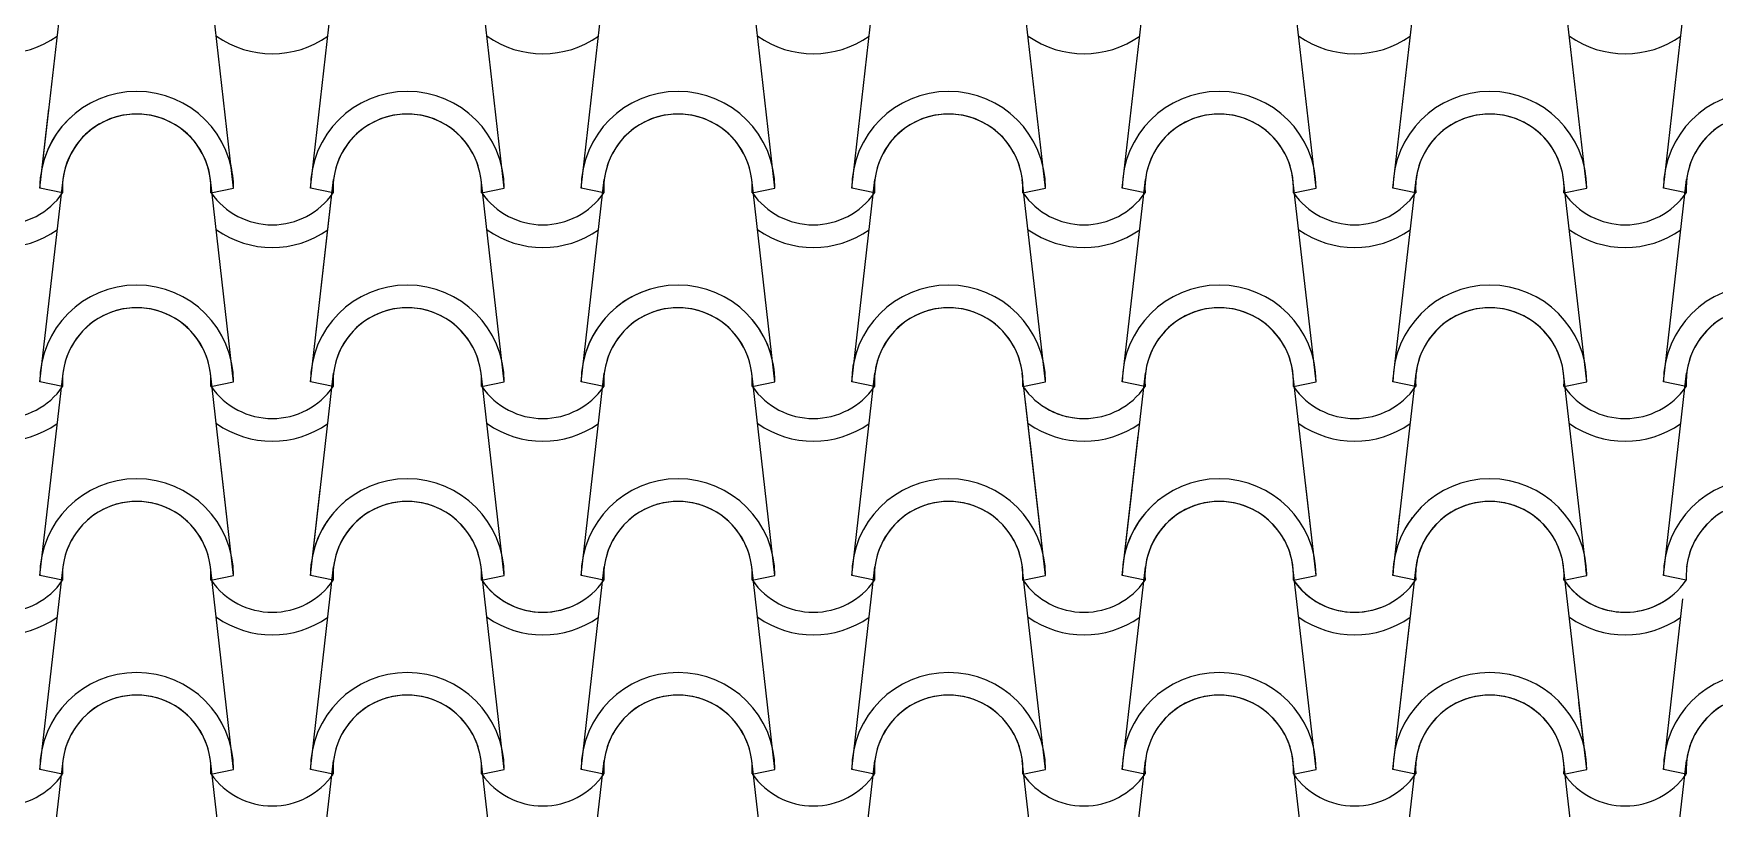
# Model space of a CAD drawing. Header units: millimetres. Extents: x -255 to 41745, y 236 to 29936.
# Drawn here: x 32038 to 33122, y 25880 to 26380 of the extents above; entities that cross this region are included whole.
import ezdxf

# ---------------------------------------------------------------- set-up
doc = ezdxf.new("R2010")
doc.units = ezdxf.units.MM
doc.layers.add('1', color=1, linetype='Continuous')

msp = doc.modelspace()

# ---------------------------------------------------------------- linework, layer by layer
at = {"layer": '1'}
for p, q in [((32041.9, 26280.6), (32056.9, 26411.3)), ((32166.9, 26280.6), (32152, 26411.3)), ((32216.4, 26280.6), (32231.4, 26411.3)), ((32341.4, 26280.6), (32326.5, 26411.3)), ((32391, 26280.6), (32405.9, 26411.3)), ((32516, 26280.6), (32501, 26411.3)), ((32565.5, 26280.6), (32580.4, 26411.3)), ((32690.5, 26280.6), (32675.5, 26411.3)), ((32740, 26280.6), (32754.9, 26411.3)), ((32865, 26280.6), (32850, 26411.3)), ((32914.5, 26280.6), (32929.4, 26411.3)), ((33039.5, 26280.6), (33024.5, 26411.3)), ((33089, 26280.6), (33103.9, 26411.3)), ((32041.9, 26280.6), (32047.8, 26331.8)), ((32166.9, 26280.6), (32165.1, 26296.6)), ((32041.9, 26155.6), (32056.9, 26286.3)), ((32041.9, 26155.6), (32056.9, 26286.3)), ((32166.9, 26155.6), (32152, 26286.3)), ((32166.9, 26155.6), (32152, 26286.3)), ((32216.4, 26155.6), (32231.4, 26286.3)), ((32341.4, 26155.6), (32326.5, 26286.3)), ((32391, 26155.6), (32405.9, 26286.3)), ((32516, 26155.6), (32501, 26286.3)), ((32565.5, 26155.6), (32580.4, 26286.3)), ((32690.5, 26155.6), (32675.5, 26286.3)), ((32740, 26155.6), (32754.9, 26286.3)), ((32865, 26155.6), (32850, 26286.3)), ((32914.5, 26155.6), (32929.4, 26286.3)), ((33039.5, 26155.6), (33024.5, 26286.3)), ((33089, 26155.6), (33103.9, 26286.3)), ((32056.6, 26277.6), (32041.9, 26280.6)), ((32056.6, 26277.6), (32041.9, 26280.6)), ((32056.6, 26277.6), (32041.9, 26280.6)), ((32056.6, 26277.6), (32041.9, 26280.6)), ((32152.3, 26277.6), (32166.9, 26280.6)), ((32152.3, 26277.6), (32166.9, 26280.6)), ((32152.3, 26277.6), (32166.9, 26280.6)), ((32152.3, 26277.6), (32166.9, 26280.6)), ((32216.4, 26280.6), (32216.5, 26281.2)), ((32231.1, 26277.6), (32216.4, 26280.6)), ((32231.1, 26277.6), (32216.4, 26280.6)), ((32231.1, 26277.6), (32216.4, 26280.6)), ((32231.1, 26277.6), (32216.4, 26280.6)), ((32216.4, 26155.6), (32230.3, 26277.1)), ((32326.8, 26277.6), (32341.4, 26280.6)), ((32326.8, 26277.6), (32341.4, 26280.6)), ((32405.6, 26277.6), (32391, 26280.6)), ((32405.6, 26277.6), (32391, 26280.6)), ((32501.3, 26277.6), (32516, 26280.6)), ((32501.3, 26277.6), (32516, 26280.6)), ((32580.1, 26277.6), (32565.5, 26280.6)), ((32580.1, 26277.6), (32565.5, 26280.6)), ((32675.8, 26277.6), (32690.5, 26280.6)), ((32675.8, 26277.6), (32690.5, 26280.6)), ((32754.6, 26277.6), (32740, 26280.6)), ((32754.6, 26277.6), (32740, 26280.6)), ((32850.3, 26277.6), (32865, 26280.6)), ((32850.3, 26277.6), (32865, 26280.6)), ((32929.1, 26277.6), (32914.5, 26280.6)), ((32929.1, 26277.6), (32914.5, 26280.6)), ((33024.8, 26277.6), (33039.5, 26280.6)), ((33024.8, 26277.6), (33039.5, 26280.6)), ((33103.6, 26277.6), (33089, 26280.6)), ((33103.6, 26277.6), (33089, 26280.6)), ((32041.9, 26030.6), (32056.9, 26161.3)), ((32041.9, 26030.6), (32056.9, 26161.3)), ((32056.6, 26152.6), (32041.9, 26155.6)), ((32056.6, 26152.6), (32041.9, 26155.6)), ((32056.6, 26152.6), (32041.9, 26155.6)), ((32056.6, 26152.6), (32041.9, 26155.6)), ((32166.9, 26030.6), (32152, 26161.3)), ((32166.9, 26030.6), (32152, 26161.3)), ((32166.9, 26030.6), (32152, 26161.3)), ((32152.3, 26152.6), (32166.9, 26155.6)), ((32152.3, 26152.6), (32166.9, 26155.6)), ((32152.3, 26152.6), (32166.9, 26155.6)), ((32152.3, 26152.6), (32166.9, 26155.6)), ((32152.3, 26152.6), (32166.9, 26155.6)), ((32152.3, 26152.6), (32166.9, 26155.6)), ((32216.4, 26030.6), (32231.4, 26161.3)), ((32216.4, 26030.6), (32231.4, 26161.3)), ((32216.4, 26030.6), (32231.4, 26161.3)), ((32231.1, 26152.6), (32216.4, 26155.6)), ((32231.1, 26152.6), (32216.4, 26155.6)), ((32231.1, 26152.6), (32216.4, 26155.6)), ((32231.1, 26152.6), (32216.4, 26155.6)), ((32231.1, 26152.6), (32216.4, 26155.6)), ((32231.1, 26152.6), (32216.4, 26155.6)), ((32341.4, 26030.6), (32326.5, 26161.3)), ((32341.4, 26030.6), (32326.5, 26161.3)), ((32341.4, 26030.6), (32326.5, 26161.3)), ((32326.8, 26152.6), (32341.4, 26155.6)), ((32326.8, 26152.6), (32341.4, 26155.6)), ((32326.8, 26152.6), (32341.4, 26155.6)), ((32326.8, 26152.6), (32341.4, 26155.6)), ((32326.8, 26152.6), (32341.4, 26155.6)), ((32326.8, 26152.6), (32341.4, 26155.6)), ((32391, 26030.6), (32405.9, 26161.3)), ((32391, 26030.6), (32405.9, 26161.3)), ((32391, 26030.6), (32405.9, 26161.3)), ((32405.6, 26152.6), (32391, 26155.6)), ((32405.6, 26152.6), (32391, 26155.6)), ((32405.6, 26152.6), (32391, 26155.6)), ((32405.6, 26152.6), (32391, 26155.6)), ((32405.6, 26152.6), (32391, 26155.6)), ((32405.6, 26152.6), (32391, 26155.6)), ((32516, 26030.6), (32501, 26161.3)), ((32516, 26030.6), (32501, 26161.3)), ((32501.3, 26152.6), (32516, 26155.6)), ((32501.3, 26152.6), (32516, 26155.6)), ((32501.3, 26152.6), (32516, 26155.6)), ((32501.3, 26152.6), (32516, 26155.6)), ((32565.5, 26030.6), (32580.4, 26161.3)), ((32565.5, 26030.6), (32580.4, 26161.3)), ((32580.1, 26152.6), (32565.5, 26155.6)), ((32580.1, 26152.6), (32565.5, 26155.6)), ((32580.1, 26152.6), (32565.5, 26155.6)), ((32580.1, 26152.6), (32565.5, 26155.6)), ((32690.5, 26030.6), (32675.5, 26161.3)), ((32675.8, 26152.6), (32690.5, 26155.6)), ((32675.8, 26152.6), (32690.5, 26155.6)), ((32740, 26030.6), (32754.9, 26161.3)), ((32754.6, 26152.6), (32740, 26155.6)), ((32754.6, 26152.6), (32740, 26155.6)), ((32865, 26030.6), (32850, 26161.3)), ((32850.3, 26152.6), (32865, 26155.6)), ((32850.3, 26152.6), (32865, 26155.6)), ((32914.5, 26030.6), (32929.4, 26161.3)), ((32929.1, 26152.6), (32914.5, 26155.6)), ((32929.1, 26152.6), (32914.5, 26155.6)), ((33039.5, 26030.6), (33024.5, 26161.3)), ((33024.8, 26152.6), (33039.5, 26155.6)), ((33024.8, 26152.6), (33039.5, 26155.6)), ((33089, 26030.6), (33103.9, 26161.3)), ((33103.6, 26152.6), (33089, 26155.6)), ((33103.6, 26152.6), (33089, 26155.6)), ((32690.5, 26030.6), (32677.6, 26142.9)), ((32166.9, 26030.6), (32157, 26117.6)), ((32690.5, 26030.6), (32680.5, 26117.6)), ((32740, 26030.6), (32750.3, 26121.1)), ((32216.4, 26030.6), (32222.8, 26086.3)), ((32740, 26030.6), (32746.3, 26086.3)), ((32865, 26030.6), (32858.3, 26088.7)), ((32914.5, 26030.6), (32919, 26070.5)), ((32041.9, 25905.6), (32056.9, 26036.3)), ((32166.9, 25905.6), (32152, 26036.3)), ((32216.4, 25905.6), (32231.4, 26036.3)), ((32341.4, 25905.6), (32326.5, 26036.3)), ((32341.4, 25905.6), (32326.5, 26036.3)), ((32391, 25905.6), (32405.9, 26036.3)), ((32391, 25905.6), (32405.9, 26036.3)), ((32516, 25905.6), (32501, 26036.3)), ((32516, 25905.6), (32501, 26036.3)), ((32565.5, 25905.6), (32580.4, 26036.3)), ((32565.5, 25905.6), (32580.4, 26036.3)), ((32690.5, 25905.6), (32675.5, 26036.3)), ((32690.5, 25905.6), (32675.5, 26036.3)), ((32740, 25905.6), (32754.9, 26036.3)), ((32740, 25905.6), (32754.9, 26036.3)), ((32865, 25905.6), (32850, 26036.3)), ((32865, 25905.6), (32850, 26036.3)), ((32914.5, 25905.6), (32929.4, 26036.3)), ((33039.5, 25905.6), (33024.5, 26036.3)), ((32056.6, 26027.6), (32041.9, 26030.6)), ((32056.6, 26027.6), (32041.9, 26030.6)), ((32056.6, 26027.6), (32041.9, 26030.6)), ((32056.6, 26027.6), (32041.9, 26030.6)), ((32056.6, 26027.6), (32041.9, 26030.6)), ((32152.3, 26027.6), (32166.9, 26030.6)), ((32152.3, 26027.6), (32166.9, 26030.6)), ((32152.3, 26027.6), (32166.9, 26030.6)), ((32152.3, 26027.6), (32166.9, 26030.6)), ((32152.3, 26027.6), (32166.9, 26030.6)), ((32152.3, 26027.6), (32166.9, 26030.6)), ((32152.3, 26027.6), (32166.9, 26030.6)), ((32152.3, 26027.6), (32166.9, 26030.6)), ((32152.3, 26027.6), (32166.9, 26030.6)), ((32152.3, 26027.6), (32166.9, 26030.6)), ((32231.1, 26027.6), (32216.4, 26030.6)), ((32231.1, 26027.6), (32216.4, 26030.6)), ((32231.1, 26027.6), (32216.4, 26030.6)), ((32231.1, 26027.6), (32216.4, 26030.6)), ((32231.1, 26027.6), (32216.4, 26030.6)), ((32231.1, 26027.6), (32216.4, 26030.6)), ((32231.1, 26027.6), (32216.4, 26030.6)), ((32231.1, 26027.6), (32216.4, 26030.6)), ((32231.1, 26027.6), (32216.4, 26030.6)), ((32231.1, 26027.6), (32216.4, 26030.6)), ((32326.8, 26027.6), (32341.4, 26030.6)), ((32326.8, 26027.6), (32341.4, 26030.6)), ((32326.8, 26027.6), (32341.4, 26030.6)), ((32326.8, 26027.6), (32341.4, 26030.6)), ((32326.8, 26027.6), (32341.4, 26030.6)), ((32326.8, 26027.6), (32341.4, 26030.6)), ((32326.8, 26027.6), (32341.4, 26030.6)), ((32326.8, 26027.6), (32341.4, 26030.6)), ((32326.8, 26027.6), (32341.4, 26030.6)), ((32405.6, 26027.6), (32391, 26030.6)), ((32405.6, 26027.6), (32391, 26030.6)), ((32405.6, 26027.6), (32391, 26030.6)), ((32405.6, 26027.6), (32391, 26030.6)), ((32405.6, 26027.6), (32391, 26030.6)), ((32405.6, 26027.6), (32391, 26030.6)), ((32405.6, 26027.6), (32391, 26030.6)), ((32405.6, 26027.6), (32391, 26030.6)), ((32405.6, 26027.6), (32391, 26030.6)), ((32501.3, 26027.6), (32516, 26030.6)), ((32501.3, 26027.6), (32516, 26030.6)), ((32501.3, 26027.6), (32516, 26030.6)), ((32501.3, 26027.6), (32516, 26030.6)), ((32501.3, 26027.6), (32516, 26030.6)), ((32501.3, 26027.6), (32516, 26030.6)), ((32580.1, 26027.6), (32565.5, 26030.6)), ((32580.1, 26027.6), (32565.5, 26030.6)), ((32580.1, 26027.6), (32565.5, 26030.6)), ((32580.1, 26027.6), (32565.5, 26030.6)), ((32580.1, 26027.6), (32565.5, 26030.6)), ((32580.1, 26027.6), (32565.5, 26030.6)), ((32675.8, 26027.6), (32690.5, 26030.6)), ((32675.8, 26027.6), (32690.5, 26030.6)), ((32675.8, 26027.6), (32690.5, 26030.6)), ((32675.8, 26027.6), (32690.5, 26030.6)), ((32675.8, 26027.6), (32690.5, 26030.6)), ((32675.8, 26027.6), (32690.5, 26030.6)), ((32754.6, 26027.6), (32740, 26030.6)), ((32754.6, 26027.6), (32740, 26030.6)), ((32754.6, 26027.6), (32740, 26030.6)), ((32754.6, 26027.6), (32740, 26030.6)), ((32754.6, 26027.6), (32740, 26030.6)), ((32754.6, 26027.6), (32740, 26030.6)), ((32850.3, 26027.6), (32865, 26030.6)), ((32850.3, 26027.6), (32865, 26030.6)), ((32850.3, 26027.6), (32865, 26030.6)), ((32850.3, 26027.6), (32865, 26030.6)), ((32929.1, 26027.6), (32914.5, 26030.6)), ((32929.1, 26027.6), (32914.5, 26030.6)), ((32929.1, 26027.6), (32914.5, 26030.6)), ((32929.1, 26027.6), (32914.5, 26030.6)), ((33024.8, 26027.6), (33039.5, 26030.6)), ((33024.8, 26027.6), (33039.5, 26030.6)), ((33024.8, 26027.6), (33039.5, 26030.6)), ((33024.8, 26027.6), (33039.5, 26030.6)), ((33039.5, 26030.6), (33039, 26034.5)), ((33103.6, 26027.6), (33089, 26030.6)), ((33103.6, 26027.6), (33089, 26030.6)), ((33089, 25905.6), (33101.5, 26015.7)), ((32914.5, 25905.6), (32925.4, 26001)), ((33039.5, 25905.6), (33034.5, 25949)), ((33089, 25905.6), (33090.9, 25922.2)), ((32041.9, 25780.6), (32056.9, 25911.3)), ((32056.6, 25902.6), (32041.9, 25905.6)), ((32056.6, 25902.6), (32041.9, 25905.6)), ((32166.9, 25780.6), (32152, 25911.3)), ((32152.3, 25902.6), (32166.9, 25905.6)), ((32152.3, 25902.6), (32166.9, 25905.6)), ((32216.4, 25780.6), (32231.4, 25911.3)), ((32231.1, 25902.6), (32216.4, 25905.6)), ((32231.1, 25902.6), (32216.4, 25905.6)), ((32341.4, 25780.6), (32326.5, 25911.3)), ((32326.8, 25902.6), (32341.4, 25905.6)), ((32326.8, 25902.6), (32341.4, 25905.6)), ((32326.8, 25902.6), (32341.4, 25905.6)), ((32326.8, 25902.6), (32341.4, 25905.6)), ((32391, 25780.6), (32405.9, 25911.3)), ((32405.6, 25902.6), (32391, 25905.6)), ((32405.6, 25902.6), (32391, 25905.6)), ((32405.6, 25902.6), (32391, 25905.6)), ((32405.6, 25902.6), (32391, 25905.6)), ((32516, 25780.6), (32501, 25911.3)), ((32501.3, 25902.6), (32516, 25905.6)), ((32501.3, 25902.6), (32516, 25905.6)), ((32501.3, 25902.6), (32516, 25905.6)), ((32501.3, 25902.6), (32516, 25905.6)), ((32565.5, 25780.6), (32580.4, 25911.3)), ((32580.1, 25902.6), (32565.5, 25905.6)), ((32580.1, 25902.6), (32565.5, 25905.6)), ((32580.1, 25902.6), (32565.5, 25905.6)), ((32580.1, 25902.6), (32565.5, 25905.6)), ((32690.5, 25780.6), (32675.5, 25911.3)), ((32675.8, 25902.6), (32690.5, 25905.6)), ((32675.8, 25902.6), (32690.5, 25905.6)), ((32675.8, 25902.6), (32690.5, 25905.6)), ((32675.8, 25902.6), (32690.5, 25905.6)), ((32740, 25780.6), (32754.9, 25911.3)), ((32754.6, 25902.6), (32740, 25905.6)), ((32754.6, 25902.6), (32740, 25905.6)), ((32754.6, 25902.6), (32740, 25905.6)), ((32754.6, 25902.6), (32740, 25905.6)), ((32865, 25780.6), (32850, 25911.3)), ((32850.3, 25902.6), (32865, 25905.6)), ((32850.3, 25902.6), (32865, 25905.6)), ((32850.3, 25902.6), (32865, 25905.6)), ((32850.3, 25902.6), (32865, 25905.6)), ((32914.5, 25780.6), (32929.4, 25911.3)), ((32929.1, 25902.6), (32914.5, 25905.6)), ((32929.1, 25902.6), (32914.5, 25905.6)), ((32929.1, 25902.6), (32914.5, 25905.6)), ((32929.1, 25902.6), (32914.5, 25905.6)), ((33039.5, 25780.6), (33024.5, 25911.3)), ((33024.8, 25902.6), (33039.5, 25905.6)), ((33024.8, 25902.6), (33039.5, 25905.6)), ((33024.8, 25902.6), (33039.5, 25905.6)), ((33024.8, 25902.6), (33039.5, 25905.6)), ((33089, 25780.6), (33103.9, 25911.3)), ((33103.6, 25902.6), (33089, 25905.6)), ((33103.6, 25902.6), (33089, 25905.6)), ((33103.6, 25902.6), (33089, 25905.6)), ((33103.6, 25902.6), (33089, 25905.6))]:
    msp.add_line(p, q, dxfattribs=at)
for centre, radius, start, end in [((32017.3, 26429.9), 62.5, 234.9308, 305.0692), ((32191.8, 26429.9), 62.5, 234.9308, 305.0692), ((32366.3, 26429.9), 62.5, 234.9308, 305.0692), ((32366.3, 26429.9), 62.5, 234.9308, 305.0692), ((32540.8, 26429.9), 62.5, 234.9308, 305.0692), ((32540.8, 26429.9), 62.5, 234.9308, 305.0692), ((32715.3, 26429.9), 62.5, 234.9308, 305.0692), ((32715.3, 26429.9), 62.5, 234.9308, 305.0692), ((32889.8, 26429.9), 62.5, 234.9308, 305.0692), ((32889.8, 26429.9), 62.5, 234.9308, 305.0692), ((33064.3, 26429.9), 62.5, 234.9308, 305.0692), ((33064.3, 26429.9), 62.5, 234.9308, 305.0692), ((32104.4, 26280.6), 62.5, 0, 180), ((32104.4, 26280.6), 62.5, 0, 180), ((32278.9, 26280.6), 62.5, 0, 180), ((32278.9, 26280.6), 62.5, 0, 180), ((32453.5, 26280.6), 62.5, 0, 180), ((32453.5, 26280.6), 62.5, 0, 180), ((32628, 26280.6), 62.5, 0, 180), ((32628, 26280.6), 62.5, 0, 180), ((32802.5, 26280.6), 62.5, 0, 180), ((32802.5, 26280.6), 62.5, 0, 180), ((32977, 26280.6), 62.5, 0, 180), ((32977, 26280.6), 62.5, 0, 180), ((33151.5, 26280.6), 62.5, 0, 180), ((33151.5, 26280.6), 62.5, 0, 180), ((32104.4, 26280.6), 47.9, 356.4887, 183.5113), ((32104.4, 26280.6), 47.9, 356.4887, 183.5113), ((32104.4, 26280.6), 47.9, 6.838, 173.162), ((32278.9, 26280.6), 47.9, 356.4887, 183.5113), ((32278.9, 26280.6), 47.9, 356.4887, 183.5113), ((32278.9, 26280.6), 47.9, 6.838, 173.162), ((32453.5, 26280.6), 47.9, 356.4887, 183.5113), ((32453.5, 26280.6), 47.9, 356.4887, 183.5113), ((32453.5, 26280.6), 47.9, 6.838, 173.162), ((32628, 26280.6), 47.9, 356.4887, 183.5113), ((32628, 26280.6), 47.9, 356.4887, 183.5113), ((32628, 26280.6), 47.9, 6.838, 173.162), ((32802.5, 26280.6), 47.9, 356.4887, 183.5113), ((32802.5, 26280.6), 47.9, 356.4887, 183.5113), ((32802.5, 26280.6), 47.9, 6.838, 173.162), ((32977, 26280.6), 47.9, 356.4887, 183.5113), ((32977, 26280.6), 47.9, 356.4887, 183.5113), ((32977, 26280.6), 47.9, 6.838, 173.162), ((33151.5, 26280.6), 47.9, 356.4887, 183.5113), ((33151.5, 26280.6), 47.9, 356.4887, 183.5113), ((33151.5, 26280.6), 47.9, 6.838, 173.162), ((32104.4, 26280.6), 62.5, 131.6015, 180), ((32104.4, 26280.6), 62.5, 131.6015, 180), ((32104.4, 26280.6), 47.9, 120.035, 183.5113), ((32104.4, 26280.6), 47.9, 120.035, 183.5113), ((32104.4, 26280.6), 47.9, 120.035, 173.162), ((32104.4, 26280.6), 47.9, 356.4887, 26.5665), ((32104.4, 26280.6), 47.9, 356.4887, 26.5665), ((32104.4, 26280.6), 47.9, 6.838, 26.5665), ((32104.4, 26280.6), 62.5, 0, 15), ((32104.4, 26280.6), 62.5, 0, 15), ((32017.3, 26304.9), 47.9, 214.756, 325.244), ((32017.3, 26304.9), 47.9, 214.756, 325.244), ((32017.3, 26304.9), 47.9, 214.756, 325.244), ((32017.3, 26304.9), 47.9, 214.756, 325.244), ((32191.8, 26304.9), 47.9, 214.756, 325.244), ((32191.8, 26304.9), 47.9, 214.756, 325.244), ((32191.8, 26304.9), 47.9, 214.756, 325.244), ((32191.8, 26304.9), 47.9, 214.756, 325.244), ((32191.8, 26304.9), 47.9, 214.756, 325.244), ((32191.8, 26304.9), 47.9, 214.756, 325.244), ((32366.3, 26304.9), 47.9, 214.756, 325.244), ((32366.3, 26304.9), 47.9, 214.756, 325.244), ((32540.8, 26304.9), 47.9, 214.756, 325.244), ((32540.8, 26304.9), 47.9, 214.756, 325.244), ((32715.3, 26304.9), 47.9, 214.756, 325.244), ((32715.3, 26304.9), 47.9, 214.756, 325.244), ((32889.8, 26304.9), 47.9, 214.756, 325.244), ((32889.8, 26304.9), 47.9, 214.756, 325.244), ((33064.3, 26304.9), 47.9, 214.756, 325.244), ((33064.3, 26304.9), 47.9, 214.756, 325.244), ((32017.3, 26304.9), 62.5, 234.9308, 305.0692), ((32017.3, 26304.9), 62.5, 234.9308, 305.0692), ((32191.8, 26304.9), 62.5, 234.9308, 305.0692), ((32191.8, 26304.9), 62.5, 234.9308, 305.0692), ((32191.8, 26304.9), 62.5, 234.9308, 305.0692), ((32366.3, 26304.9), 62.5, 234.9308, 305.0692), ((32540.8, 26304.9), 62.5, 234.9308, 305.0692), ((32715.3, 26304.9), 62.5, 234.9308, 305.0692), ((32889.8, 26304.9), 62.5, 234.9308, 305.0692), ((33064.3, 26304.9), 62.5, 234.9308, 305.0692), ((32104.4, 26155.6), 62.5, 0, 180), ((32104.4, 26155.6), 62.5, 0, 180), ((32104.4, 26155.6), 62.5, 0, 180), ((32104.4, 26155.6), 62.5, 0, 180), ((32278.9, 26155.6), 62.5, 0, 180), ((32278.9, 26155.6), 62.5, 0, 180), ((32278.9, 26155.6), 62.5, 0, 180), ((32278.9, 26155.6), 62.5, 0, 180), ((32453.5, 26155.6), 62.5, 0, 180), ((32453.5, 26155.6), 62.5, 0, 180), ((32453.5, 26155.6), 62.5, 106.5253, 180), ((32453.5, 26155.6), 62.5, 106.5253, 180), ((32628, 26155.6), 62.5, 0, 180), ((32628, 26155.6), 62.5, 0, 180), ((32802.5, 26155.6), 62.5, 0, 180), ((32802.5, 26155.6), 62.5, 0, 180), ((32977, 26155.6), 62.5, 0, 180), ((32977, 26155.6), 62.5, 0, 180), ((33151.5, 26155.6), 62.5, 0, 180), ((33151.5, 26155.6), 62.5, 0, 180), ((32104.4, 26155.6), 47.9, 356.4887, 183.5113), ((32104.4, 26155.6), 47.9, 356.4887, 183.5113), ((32104.4, 26155.6), 47.9, 356.4887, 183.5113), ((32104.4, 26155.6), 47.9, 356.4887, 183.5113), ((32104.4, 26155.6), 47.9, 6.838, 173.162), ((32104.4, 26155.6), 47.9, 6.838, 173.162), ((32278.9, 26155.6), 47.9, 356.4887, 183.5113), ((32278.9, 26155.6), 47.9, 356.4887, 183.5113), ((32278.9, 26155.6), 47.9, 356.4887, 183.5113), ((32278.9, 26155.6), 47.9, 356.4887, 183.5113), ((32278.9, 26155.6), 47.9, 6.838, 173.162), ((32278.9, 26155.6), 47.9, 6.838, 173.162), ((32453.5, 26155.6), 47.9, 356.4887, 183.5113), ((32453.5, 26155.6), 47.9, 356.4887, 183.5113), ((32453.5, 26155.6), 47.9, 356.4887, 183.5113), ((32453.5, 26155.6), 47.9, 356.4887, 183.5113), ((32453.5, 26155.6), 47.9, 6.838, 173.162), ((32453.5, 26155.6), 47.9, 6.838, 173.162), ((32628, 26155.6), 47.9, 356.4887, 183.5113), ((32628, 26155.6), 47.9, 356.4887, 183.5113), ((32628, 26155.6), 47.9, 6.838, 173.162), ((32802.5, 26155.6), 47.9, 356.4887, 183.5113), ((32802.5, 26155.6), 47.9, 356.4887, 183.5113), ((32802.5, 26155.6), 47.9, 6.838, 173.162), ((32977, 26155.6), 47.9, 356.4887, 183.5113), ((32977, 26155.6), 47.9, 356.4887, 183.5113), ((32977, 26155.6), 47.9, 6.838, 173.162), ((33151.5, 26155.6), 47.9, 356.4887, 183.5113), ((33151.5, 26155.6), 47.9, 356.4887, 183.5113), ((33151.5, 26155.6), 47.9, 6.838, 173.162), ((32453.5, 26155.6), 62.5, 0, 40.0762), ((32453.5, 26155.6), 62.5, 0, 40.0762), ((32628, 26155.6), 62.5, 161.3387, 180), ((32628, 26155.6), 62.5, 161.3387, 180), ((32628, 26155.6), 47.9, 160.7412, 183.5113), ((32628, 26155.6), 47.9, 160.7412, 183.5113), ((32628, 26155.6), 47.9, 160.7412, 173.162), ((32017.3, 26179.9), 47.9, 214.756, 325.244), ((32017.3, 26179.9), 47.9, 214.756, 325.244), ((32017.3, 26179.9), 47.9, 214.756, 325.244), ((32017.3, 26179.9), 47.9, 214.756, 325.244), ((32191.8, 26179.9), 47.9, 214.756, 325.244), ((32191.8, 26179.9), 47.9, 214.756, 325.244), ((32191.8, 26179.9), 47.9, 214.756, 325.244), ((32191.8, 26179.9), 47.9, 214.756, 325.244), ((32191.8, 26179.9), 47.9, 214.756, 325.244), ((32191.8, 26179.9), 47.9, 214.756, 325.244), ((32366.3, 26179.9), 47.9, 214.756, 325.244), ((32366.3, 26179.9), 47.9, 214.756, 325.244), ((32366.3, 26179.9), 47.9, 214.756, 325.244), ((32366.3, 26179.9), 47.9, 214.756, 325.244), ((32366.3, 26179.9), 47.9, 214.756, 325.244), ((32366.3, 26179.9), 47.9, 214.756, 325.244), ((32540.8, 26179.9), 47.9, 214.756, 325.244), ((32540.8, 26179.9), 47.9, 214.756, 325.244), ((32540.8, 26179.9), 47.9, 214.756, 325.244), ((32540.8, 26179.9), 47.9, 214.756, 325.244), ((32715.3, 26179.9), 47.9, 214.756, 325.244), ((32715.3, 26179.9), 47.9, 214.756, 325.244), ((32889.8, 26179.9), 47.9, 214.756, 325.244), ((32889.8, 26179.9), 47.9, 214.756, 325.244), ((33064.3, 26179.9), 47.9, 214.756, 325.244), ((33064.3, 26179.9), 47.9, 214.756, 325.244), ((32715.3, 26179.9), 47.9, 238.383, 268.2185), ((32715.3, 26179.9), 47.9, 238.383, 268.2185), ((32017.3, 26179.9), 62.5, 234.9308, 305.0692), ((32017.3, 26179.9), 62.5, 234.9308, 305.0692), ((32191.8, 26179.9), 62.5, 234.9308, 305.0692), ((32191.8, 26179.9), 62.5, 234.9308, 305.0692), ((32191.8, 26179.9), 62.5, 234.9308, 305.0692), ((32366.3, 26179.9), 62.5, 234.9308, 305.0692), ((32366.3, 26179.9), 62.5, 234.9308, 305.0692), ((32366.3, 26179.9), 62.5, 234.9308, 305.0692), ((32540.8, 26179.9), 62.5, 234.9308, 305.0692), ((32540.8, 26179.9), 62.5, 234.9308, 305.0692), ((32715.3, 26179.9), 62.5, 234.9308, 305.0692), ((32715.3, 26179.9), 62.5, 234.9308, 305.0692), ((32889.8, 26179.9), 62.5, 234.9308, 305.0692), ((33064.3, 26179.9), 62.5, 234.9308, 305.0692), ((32104.4, 26030.6), 62.5, 0, 180), ((32104.4, 26030.6), 62.5, 0, 180), ((32104.4, 26030.6), 62.5, 0, 180), ((32104.4, 26030.6), 62.5, 0, 180), ((32104.4, 26030.6), 62.5, 0, 180), ((32278.9, 26030.6), 62.5, 0, 180), ((32278.9, 26030.6), 62.5, 0, 180), ((32278.9, 26030.6), 62.5, 0, 180), ((32278.9, 26030.6), 62.5, 0, 180), ((32278.9, 26030.6), 62.5, 0, 180), ((32278.9, 26030.6), 62.5, 0, 180), ((32278.9, 26030.6), 62.5, 0, 180), ((32453.5, 26030.6), 62.5, 0, 180), ((32453.5, 26030.6), 62.5, 0, 180), ((32453.5, 26030.6), 62.5, 0, 180), ((32453.5, 26030.6), 62.5, 0, 180), ((32453.5, 26030.6), 62.5, 0, 180), ((32453.5, 26030.6), 62.5, 0, 180), ((32628, 26030.6), 62.5, 0, 180), ((32628, 26030.6), 62.5, 0, 180), ((32628, 26030.6), 62.5, 0, 180), ((32628, 26030.6), 62.5, 0, 180), ((32628, 26030.6), 62.5, 0, 180), ((32628, 26030.6), 62.5, 0, 180), ((32802.5, 26030.6), 62.5, 0, 180), ((32802.5, 26030.6), 62.5, 0, 180), ((32802.5, 26030.6), 62.5, 0, 180), ((32802.5, 26030.6), 62.5, 0, 180), ((32977, 26030.6), 62.5, 0, 180), ((32977, 26030.6), 62.5, 0, 180), ((33151.5, 26030.6), 62.5, 0, 180), ((33151.5, 26030.6), 62.5, 0, 180), ((32278.9, 26030.6), 62.5, 129.7957, 180), ((32278.9, 26030.6), 62.5, 129.7957, 180), ((32802.5, 26030.6), 62.5, 129.7957, 180), ((32802.5, 26030.6), 62.5, 129.7957, 180), ((32104.4, 26030.6), 47.9, 356.4887, 183.5113), ((32104.4, 26030.6), 47.9, 356.4887, 183.5113), ((32104.4, 26030.6), 47.9, 356.4887, 183.5113), ((32104.4, 26030.6), 47.9, 356.4887, 183.5113), ((32104.4, 26030.6), 47.9, 356.4887, 183.5113), ((32104.4, 26030.6), 47.9, 6.838, 173.162), ((32104.4, 26030.6), 47.9, 6.838, 173.162), ((32278.9, 26030.6), 47.9, 356.4887, 183.5113), ((32278.9, 26030.6), 47.9, 356.4887, 183.5113), ((32278.9, 26030.6), 47.9, 356.4887, 183.5113), ((32278.9, 26030.6), 47.9, 356.4887, 183.5113), ((32278.9, 26030.6), 47.9, 356.4887, 183.5113), ((32278.9, 26030.6), 47.9, 356.4887, 183.5113), ((32278.9, 26030.6), 47.9, 356.4887, 183.5113), ((32278.9, 26030.6), 47.9, 121.4531, 183.5113), ((32278.9, 26030.6), 47.9, 121.4531, 183.5113), ((32278.9, 26030.6), 47.9, 6.838, 173.162), ((32278.9, 26030.6), 47.9, 6.838, 173.162), ((32278.9, 26030.6), 47.9, 6.838, 173.162), ((32278.9, 26030.6), 47.9, 121.4531, 173.162), ((32453.5, 26030.6), 47.9, 356.4887, 183.5113), ((32453.5, 26030.6), 47.9, 356.4887, 183.5113), ((32453.5, 26030.6), 47.9, 356.4887, 183.5113), ((32453.5, 26030.6), 47.9, 356.4887, 183.5113), ((32453.5, 26030.6), 47.9, 356.4887, 183.5113), ((32453.5, 26030.6), 47.9, 356.4887, 183.5113), ((32453.5, 26030.6), 47.9, 6.838, 173.162), ((32453.5, 26030.6), 47.9, 6.838, 173.162), ((32453.5, 26030.6), 47.9, 6.838, 173.162), ((32628, 26030.6), 47.9, 356.4887, 183.5113), ((32628, 26030.6), 47.9, 356.4887, 183.5113), ((32628, 26030.6), 47.9, 356.4887, 183.5113), ((32628, 26030.6), 47.9, 356.4887, 183.5113), ((32628, 26030.6), 47.9, 356.4887, 183.5113), ((32628, 26030.6), 47.9, 356.4887, 183.5113), ((32628, 26030.6), 47.9, 6.838, 173.162), ((32628, 26030.6), 47.9, 6.838, 173.162), ((32628, 26030.6), 47.9, 6.838, 173.162), ((32802.5, 26030.6), 47.9, 356.4887, 183.5113), ((32802.5, 26030.6), 47.9, 356.4887, 183.5113), ((32802.5, 26030.6), 47.9, 356.4887, 183.5113), ((32802.5, 26030.6), 47.9, 356.4887, 183.5113), ((32802.5, 26030.6), 47.9, 121.4531, 183.5113), ((32802.5, 26030.6), 47.9, 121.4531, 183.5113), ((32802.5, 26030.6), 47.9, 6.838, 173.162), ((32802.5, 26030.6), 47.9, 6.838, 173.162), ((32802.5, 26030.6), 47.9, 121.4531, 173.162), ((32977, 26030.6), 62.5, 143.1002, 180), ((32977, 26030.6), 62.5, 143.1002, 180), ((32977, 26030.6), 47.9, 356.4887, 183.5113), ((32977, 26030.6), 47.9, 356.4887, 183.5113), ((32977, 26030.6), 47.9, 6.838, 173.162), ((33151.5, 26030.6), 47.9, 356.4887, 183.5113), ((33151.5, 26030.6), 47.9, 356.4887, 183.5113), ((33151.5, 26030.6), 47.9, 6.838, 173.162), ((32977, 26030.6), 47.9, 136.5313, 183.5113), ((32977, 26030.6), 47.9, 136.5313, 183.5113), ((32977, 26030.6), 47.9, 136.5313, 173.162), ((32977, 26030.6), 47.9, 356.4887, 10.0702), ((32977, 26030.6), 47.9, 356.4887, 10.0702), ((32977, 26030.6), 47.9, 6.838, 10.0702), ((32017.3, 26054.9), 47.9, 214.756, 325.244), ((32017.3, 26054.9), 47.9, 214.756, 325.244), ((32017.3, 26054.9), 47.9, 214.756, 325.244), ((32017.3, 26054.9), 47.9, 214.756, 325.244), ((32017.3, 26054.9), 47.9, 214.756, 325.244), ((32191.8, 26054.9), 47.9, 214.756, 325.244), ((32191.8, 26054.9), 47.9, 214.756, 325.244), ((32191.8, 26054.9), 47.9, 214.756, 325.244), ((32191.8, 26054.9), 47.9, 214.756, 325.244), ((32191.8, 26054.9), 47.9, 214.756, 325.244), ((32191.8, 26054.9), 47.9, 214.756, 325.244), ((32191.8, 26054.9), 47.9, 214.756, 325.244), ((32191.8, 26054.9), 47.9, 214.756, 325.244), ((32191.8, 26054.9), 47.9, 214.756, 325.244), ((32191.8, 26054.9), 47.9, 214.756, 325.244), ((32366.3, 26054.9), 47.9, 214.756, 325.244), ((32366.3, 26054.9), 47.9, 214.756, 325.244), ((32366.3, 26054.9), 47.9, 214.756, 325.244), ((32366.3, 26054.9), 47.9, 214.756, 325.244), ((32366.3, 26054.9), 47.9, 214.756, 325.244), ((32366.3, 26054.9), 47.9, 214.756, 325.244), ((32366.3, 26054.9), 47.9, 214.756, 290.3354), ((32366.3, 26054.9), 47.9, 214.756, 290.3354), ((32366.3, 26054.9), 47.9, 214.756, 325.244), ((32366.3, 26054.9), 47.9, 214.756, 325.244), ((32366.3, 26054.9), 47.9, 214.756, 325.244), ((32540.8, 26054.9), 47.9, 214.756, 325.244), ((32540.8, 26054.9), 47.9, 214.756, 325.244), ((32540.8, 26054.9), 47.9, 214.756, 325.244), ((32540.8, 26054.9), 47.9, 214.756, 325.244), ((32540.8, 26054.9), 47.9, 214.756, 325.244), ((32540.8, 26054.9), 47.9, 214.756, 325.244), ((32715.3, 26054.9), 47.9, 214.756, 325.244), ((32715.3, 26054.9), 47.9, 214.756, 325.244), ((32715.3, 26054.9), 47.9, 214.756, 325.244), ((32715.3, 26054.9), 47.9, 214.756, 325.244), ((32715.3, 26054.9), 47.9, 214.756, 325.244), ((32715.3, 26054.9), 47.9, 214.756, 325.244), ((32889.8, 26054.9), 47.9, 214.756, 290.3354), ((32889.8, 26054.9), 47.9, 214.756, 290.3354), ((32889.8, 26054.9), 47.9, 214.756, 325.244), ((32889.8, 26054.9), 47.9, 214.756, 325.244), ((32889.8, 26054.9), 47.9, 214.756, 325.244), ((32889.8, 26054.9), 47.9, 214.756, 325.244), ((33064.3, 26054.9), 47.9, 214.756, 309.2067), ((33064.3, 26054.9), 47.9, 214.756, 309.2067), ((33064.3, 26054.9), 47.9, 214.756, 325.244), ((33064.3, 26054.9), 47.9, 214.756, 325.244), ((32977, 26030.6), 62.5, 0, 3.5013), ((32977, 26030.6), 62.5, 0, 3.5013), ((32017.3, 26054.9), 62.5, 234.9308, 305.0692), ((32017.3, 26054.9), 62.5, 234.9308, 305.0692), ((32017.3, 26054.9), 62.5, 234.9308, 305.0692), ((32191.8, 26054.9), 62.5, 234.9308, 305.0692), ((32191.8, 26054.9), 62.5, 234.9308, 305.0692), ((32191.8, 26054.9), 62.5, 234.9308, 305.0692), ((32191.8, 26054.9), 62.5, 234.9308, 305.0692), ((32366.3, 26054.9), 62.5, 234.9308, 305.0692), ((32366.3, 26054.9), 62.5, 234.9308, 305.0692), ((32366.3, 26054.9), 62.5, 234.9308, 305.0692), ((32366.3, 26054.9), 62.5, 234.9308, 305.0692), ((32366.3, 26054.9), 62.5, 234.9308, 305.0692), ((32540.8, 26054.9), 62.5, 234.9308, 305.0692), ((32540.8, 26054.9), 62.5, 234.9308, 305.0692), ((32540.8, 26054.9), 62.5, 234.9308, 305.0692), ((32715.3, 26054.9), 62.5, 234.9308, 305.0692), ((32715.3, 26054.9), 62.5, 234.9308, 305.0692), ((32715.3, 26054.9), 62.5, 234.9308, 305.0692), ((32889.8, 26054.9), 62.5, 234.9308, 305.0692), ((32889.8, 26054.9), 62.5, 234.9308, 305.0692), ((32889.8, 26054.9), 62.5, 234.9308, 305.0692), ((33064.3, 26054.9), 62.5, 234.9308, 305.0692), ((33064.3, 26054.9), 62.5, 234.9308, 305.0692), ((32104.4, 25905.6), 62.5, 0, 180), ((32104.4, 25905.6), 62.5, 0, 180), ((32278.9, 25905.6), 62.5, 0, 180), ((32278.9, 25905.6), 62.5, 0, 180), ((32453.5, 25905.6), 62.5, 0, 180), ((32453.5, 25905.6), 62.5, 0, 180), ((32453.5, 25905.6), 62.5, 0, 180), ((32453.5, 25905.6), 62.5, 0, 180), ((32628, 25905.6), 62.5, 0, 180), ((32628, 25905.6), 62.5, 0, 180), ((32628, 25905.6), 62.5, 0, 180), ((32628, 25905.6), 62.5, 0, 180), ((32802.5, 25905.6), 62.5, 0, 180), ((32802.5, 25905.6), 62.5, 0, 180), ((32802.5, 25905.6), 62.5, 0, 180), ((32802.5, 25905.6), 62.5, 0, 180), ((32977, 25905.6), 62.5, 0, 180), ((32977, 25905.6), 62.5, 0, 180), ((32977, 25905.6), 62.5, 0, 180), ((32977, 25905.6), 62.5, 0, 180), ((33151.5, 25905.6), 62.5, 0, 180), ((33151.5, 25905.6), 62.5, 0, 180), ((32104.4, 25905.6), 47.9, 356.4887, 183.5113), ((32104.4, 25905.6), 47.9, 356.4887, 183.5113), ((32104.4, 25905.6), 47.9, 6.838, 173.162), ((32278.9, 25905.6), 47.9, 356.4887, 183.5113), ((32278.9, 25905.6), 47.9, 356.4887, 183.5113), ((32278.9, 25905.6), 47.9, 6.838, 173.162), ((32453.5, 25905.6), 47.9, 356.4887, 183.5113), ((32453.5, 25905.6), 47.9, 356.4887, 183.5113), ((32453.5, 25905.6), 47.9, 356.4887, 183.5113), ((32453.5, 25905.6), 47.9, 356.4887, 183.5113), ((32453.5, 25905.6), 47.9, 6.838, 173.162), ((32453.5, 25905.6), 47.9, 6.838, 173.162), ((32628, 25905.6), 47.9, 356.4887, 183.5113), ((32628, 25905.6), 47.9, 356.4887, 183.5113), ((32628, 25905.6), 47.9, 356.4887, 183.5113), ((32628, 25905.6), 47.9, 356.4887, 183.5113), ((32628, 25905.6), 47.9, 6.838, 173.162), ((32628, 25905.6), 47.9, 6.838, 173.162), ((32802.5, 25905.6), 47.9, 356.4887, 183.5113), ((32802.5, 25905.6), 47.9, 356.4887, 183.5113), ((32802.5, 25905.6), 47.9, 356.4887, 183.5113), ((32802.5, 25905.6), 47.9, 356.4887, 183.5113), ((32802.5, 25905.6), 47.9, 6.838, 173.162), ((32802.5, 25905.6), 47.9, 6.838, 173.162), ((32977, 25905.6), 47.9, 356.4887, 183.5113), ((32977, 25905.6), 47.9, 356.4887, 183.5113), ((32977, 25905.6), 47.9, 356.4887, 183.5113), ((32977, 25905.6), 47.9, 356.4887, 183.5113), ((32977, 25905.6), 47.9, 6.838, 173.162), ((32977, 25905.6), 47.9, 6.838, 173.162), ((33151.5, 25905.6), 47.9, 356.4887, 183.5113), ((33151.5, 25905.6), 47.9, 356.4887, 183.5113), ((33151.5, 25905.6), 47.9, 6.838, 173.162), ((33151.5, 25905.6), 62.5, 164.7346, 180), ((33151.5, 25905.6), 62.5, 164.7346, 180), ((33151.5, 25905.6), 47.9, 167.8903, 183.5113), ((33151.5, 25905.6), 47.9, 167.8903, 183.5113), ((33151.5, 25905.6), 47.9, 167.8903, 173.162), ((32017.3, 25929.9), 47.9, 214.756, 325.244), ((32017.3, 25929.9), 47.9, 214.756, 325.244), ((32191.8, 25929.9), 47.9, 214.756, 325.244), ((32191.8, 25929.9), 47.9, 214.756, 325.244), ((32366.3, 25929.9), 47.9, 214.756, 325.244), ((32366.3, 25929.9), 47.9, 214.756, 325.244), ((32366.3, 25929.9), 47.9, 214.756, 325.244), ((32366.3, 25929.9), 47.9, 214.756, 325.244), ((32540.8, 25929.9), 47.9, 214.756, 325.244), ((32540.8, 25929.9), 47.9, 214.756, 325.244), ((32540.8, 25929.9), 47.9, 214.756, 325.244), ((32540.8, 25929.9), 47.9, 214.756, 325.244), ((32715.3, 25929.9), 47.9, 214.756, 325.244), ((32715.3, 25929.9), 47.9, 214.756, 325.244), ((32715.3, 25929.9), 47.9, 214.756, 325.244), ((32715.3, 25929.9), 47.9, 214.756, 325.244), ((32889.8, 25929.9), 47.9, 214.756, 325.244), ((32889.8, 25929.9), 47.9, 214.756, 325.244), ((32889.8, 25929.9), 47.9, 214.756, 325.244), ((32889.8, 25929.9), 47.9, 214.756, 325.244), ((33064.3, 25929.9), 47.9, 214.756, 325.244), ((33064.3, 25929.9), 47.9, 214.756, 325.244), ((33064.3, 25929.9), 47.9, 214.756, 325.244), ((33064.3, 25929.9), 47.9, 214.756, 325.244)]:
    msp.add_arc(centre, radius, start, end, dxfattribs=at)

doc.saveas('drawing.dxf')
